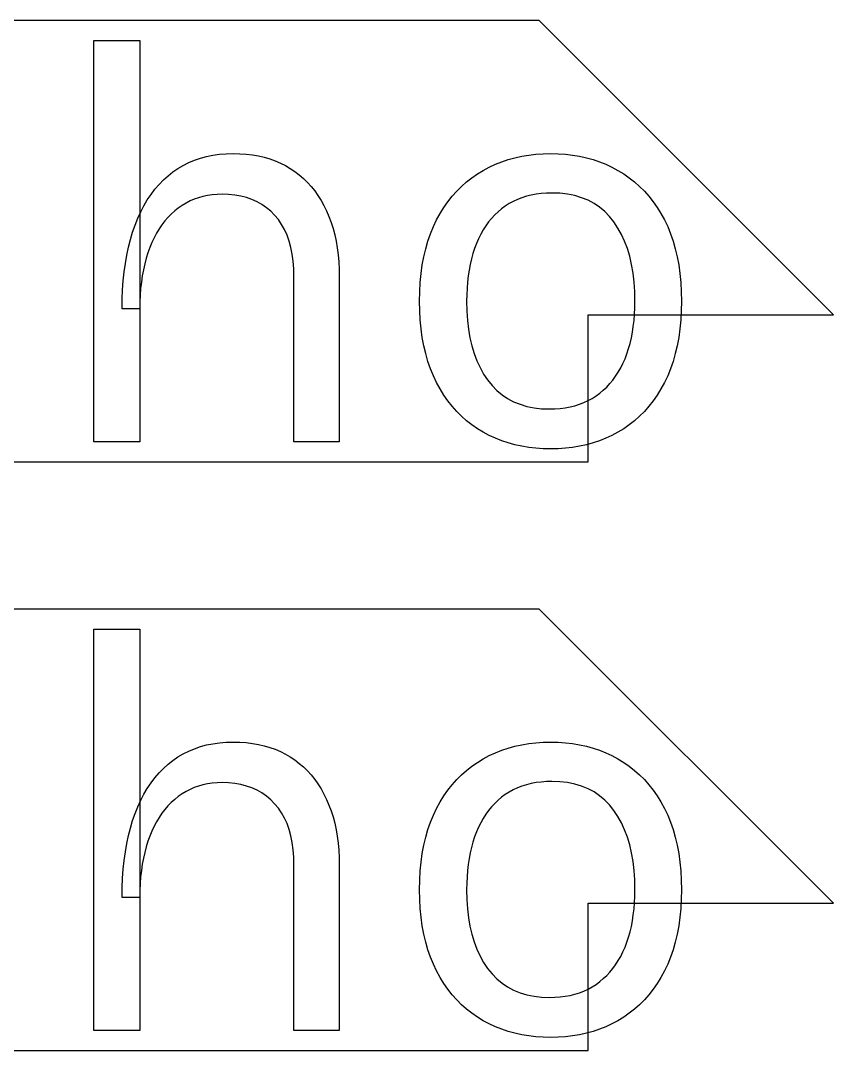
# Model space of a CAD drawing. Header units: millimetres. Extents: x 0 to 253, y 0 to 243.
# Drawn here: x 77.42 to 94, y 137 to 158 of the extents above; entities that cross this region are included whole.
import ezdxf

# ---------------------------------------------------------------- set-up
doc = ezdxf.new("R2010")
doc.units = ezdxf.units.MM
doc.layers.get('0').update_dxf_attribs({"linetype": 'CONTINUOUS'})

msp = doc.modelspace()

# ---------------------------------------------------------------- linework, layer by layer
for p, q in [((88, 158), (6, 158)), ((94, 152), (88, 158)), ((78.917, 149.408), (78.917, 157.592)), ((78.917, 157.592), (79.853, 157.592)), ((79.853, 157.592), (79.853, 149.408)), ((80.969, 155.153), (81.09, 155.194)), ((81.09, 155.194), (81.215, 155.228)), ((81.215, 155.228), (81.345, 155.254)), ((81.345, 155.254), (81.479, 155.273)), ((81.479, 155.273), (81.618, 155.284)), ((81.618, 155.284), (81.761, 155.288)), ((81.761, 155.288), (81.761, 155.288)), ((81.761, 155.288), (81.895, 155.285)), ((81.895, 155.285), (82.024, 155.276)), ((82.024, 155.276), (82.15, 155.261)), ((82.15, 155.261), (82.272, 155.24)), ((82.272, 155.24), (82.39, 155.212)), ((82.39, 155.212), (82.504, 155.179)), ((87.368, 155.165), (87.504, 155.202)), ((87.504, 155.202), (87.643, 155.233)), ((87.643, 155.233), (87.786, 155.257)), ((87.786, 155.257), (87.932, 155.274)), ((87.932, 155.274), (88.082, 155.285)), ((88.082, 155.285), (88.235, 155.288)), ((88.235, 155.288), (88.235, 155.288)), ((88.235, 155.288), (88.387, 155.285)), ((88.387, 155.285), (88.536, 155.274)), ((88.536, 155.274), (88.681, 155.257)), ((88.681, 155.257), (88.823, 155.233)), ((88.823, 155.233), (88.962, 155.202)), ((88.962, 155.202), (89.097, 155.165)), ((80.528, 154.913), (80.632, 154.984)), ((80.632, 154.984), (80.74, 155.048)), ((80.74, 155.048), (80.852, 155.104)), ((80.852, 155.104), (80.969, 155.153)), ((82.504, 155.179), (82.615, 155.14)), ((82.615, 155.14), (82.721, 155.094)), ((82.721, 155.094), (82.823, 155.043)), ((82.823, 155.043), (82.922, 154.985)), ((82.922, 154.985), (83.016, 154.922)), ((86.858, 154.946), (86.98, 155.011)), ((86.98, 155.011), (87.106, 155.069)), ((87.106, 155.069), (87.235, 155.12)), ((87.235, 155.12), (87.368, 155.165)), ((89.097, 155.165), (89.229, 155.12)), ((89.229, 155.12), (89.358, 155.069)), ((89.358, 155.069), (89.484, 155.011)), ((89.484, 155.011), (89.606, 154.946)), ((80.335, 154.75), (80.429, 154.835)), ((80.429, 154.835), (80.528, 154.913)), ((83.016, 154.922), (83.106, 154.853)), ((83.106, 154.853), (83.192, 154.78)), ((83.192, 154.78), (83.272, 154.701)), ((86.519, 154.711), (86.627, 154.796)), ((86.627, 154.796), (86.74, 154.874)), ((86.74, 154.874), (86.858, 154.946)), ((89.606, 154.946), (89.724, 154.874)), ((89.724, 154.874), (89.837, 154.796)), ((89.837, 154.796), (89.945, 154.711)), ((80.082, 154.455), (80.161, 154.56)), ((80.161, 154.56), (80.246, 154.658)), ((80.246, 154.658), (80.335, 154.75)), ((83.272, 154.701), (83.349, 154.617)), ((83.349, 154.617), (83.421, 154.527)), ((86.319, 154.522), (86.416, 154.62)), ((86.416, 154.62), (86.519, 154.711)), ((89.945, 154.711), (90.047, 154.62)), ((90.047, 154.62), (90.144, 154.522)), ((80.007, 154.343), (80.082, 154.455)), ((80.963, 154.358), (80.878, 154.322)), ((81.052, 154.389), (80.963, 154.358)), ((81.142, 154.415), (81.052, 154.389)), ((81.236, 154.435), (81.142, 154.415)), ((81.332, 154.449), (81.236, 154.435)), ((81.431, 154.457), (81.332, 154.449)), ((81.533, 154.46), (81.431, 154.457)), ((81.666, 154.456), (81.533, 154.46)), ((81.533, 154.46), (81.533, 154.46)), ((81.793, 154.443), (81.666, 154.456)), ((81.914, 154.421), (81.793, 154.443)), ((82.03, 154.391), (81.914, 154.421)), ((82.14, 154.353), (82.03, 154.391)), ((82.244, 154.306), (82.14, 154.353)), ((83.421, 154.527), (83.488, 154.433)), ((83.488, 154.433), (83.551, 154.333)), ((86.139, 154.307), (86.226, 154.418)), ((86.226, 154.418), (86.319, 154.522)), ((87.556, 154.353), (87.47, 154.313)), ((87.646, 154.388), (87.556, 154.353)), ((87.739, 154.417), (87.646, 154.388)), ((87.836, 154.441), (87.739, 154.417)), ((87.937, 154.46), (87.836, 154.441)), ((88.04, 154.473), (87.937, 154.46)), ((88.148, 154.481), (88.04, 154.473)), ((88.259, 154.484), (88.148, 154.481)), ((88.423, 154.478), (88.259, 154.484)), ((88.259, 154.484), (88.259, 154.484)), ((88.578, 154.46), (88.423, 154.478)), ((88.726, 154.431), (88.578, 154.46)), ((88.865, 154.389), (88.726, 154.431)), ((88.996, 154.336), (88.865, 154.389)), ((90.144, 154.522), (90.237, 154.418)), ((90.237, 154.418), (90.324, 154.307)), ((79.872, 154.1), (79.937, 154.225)), ((79.937, 154.225), (80.007, 154.343)), ((80.639, 154.178), (80.565, 154.119)), ((80.716, 154.232), (80.639, 154.178)), ((80.796, 154.28), (80.716, 154.232)), ((80.878, 154.322), (80.796, 154.28)), ((82.343, 154.25), (82.244, 154.306)), ((82.435, 154.185), (82.343, 154.25)), ((82.523, 154.113), (82.435, 154.185)), ((83.551, 154.333), (83.609, 154.228)), ((83.609, 154.228), (83.663, 154.118)), ((85.979, 154.066), (86.056, 154.19)), ((86.056, 154.19), (86.139, 154.307)), ((87.232, 154.161), (87.161, 154.101)), ((87.308, 154.217), (87.232, 154.161)), ((87.387, 154.268), (87.308, 154.217)), ((87.47, 154.313), (87.387, 154.268)), ((89.118, 154.271), (88.996, 154.336)), ((89.232, 154.194), (89.118, 154.271)), ((89.338, 154.106), (89.232, 154.194)), ((90.324, 154.307), (90.406, 154.19)), ((90.406, 154.19), (90.482, 154.066)), ((79.757, 153.83), (79.812, 153.968)), ((79.812, 153.968), (79.872, 154.1)), ((80.428, 153.987), (80.364, 153.914)), ((80.495, 154.055), (80.428, 153.987)), ((80.565, 154.119), (80.495, 154.055)), ((82.604, 154.031), (82.523, 154.113)), ((82.679, 153.941), (82.604, 154.031)), ((82.745, 153.844), (82.679, 153.941)), ((83.663, 154.118), (83.712, 154.003)), ((83.712, 154.003), (83.756, 153.884)), ((85.841, 153.798), (85.907, 153.935)), ((85.907, 153.935), (85.979, 154.066)), ((87.028, 153.967), (86.968, 153.893)), ((87.093, 154.036), (87.028, 153.967)), ((87.161, 154.101), (87.093, 154.036)), ((89.436, 154.005), (89.338, 154.106)), ((89.525, 153.893), (89.436, 154.005)), ((90.482, 154.066), (90.554, 153.935)), ((90.554, 153.935), (90.62, 153.798)), ((79.707, 153.685), (79.757, 153.83)), ((80.248, 153.752), (80.195, 153.664)), ((80.304, 153.835), (80.248, 153.752)), ((80.364, 153.914), (80.304, 153.835)), ((82.804, 153.738), (82.745, 153.844)), ((82.856, 153.625), (82.804, 153.738)), ((83.756, 153.884), (83.795, 153.761)), ((83.795, 153.761), (83.828, 153.633)), ((85.782, 153.655), (85.841, 153.798)), ((86.857, 153.731), (86.808, 153.644)), ((86.911, 153.815), (86.857, 153.731)), ((86.968, 153.893), (86.911, 153.815)), ((89.606, 153.77), (89.525, 153.893)), ((89.678, 153.639), (89.606, 153.77)), ((90.62, 153.798), (90.678, 153.655)), ((79.622, 153.379), (79.662, 153.535)), ((79.662, 153.535), (79.707, 153.685)), ((80.146, 153.571), (80.1, 153.474)), ((80.195, 153.664), (80.146, 153.571)), ((82.899, 153.504), (82.856, 153.625)), ((83.828, 153.633), (83.856, 153.501)), ((85.73, 153.505), (85.782, 153.655)), ((86.762, 153.552), (86.72, 153.455)), ((86.808, 153.644), (86.762, 153.552)), ((89.742, 153.499), (89.678, 153.639)), ((90.678, 153.655), (90.73, 153.505)), ((79.588, 153.217), (79.622, 153.379)), ((80.057, 153.371), (80.018, 153.264)), ((80.1, 153.474), (80.057, 153.371)), ((82.934, 153.375), (82.899, 153.504)), ((82.962, 153.238), (82.934, 153.375)), ((83.856, 153.501), (83.88, 153.366)), ((83.88, 153.366), (83.898, 153.226)), ((85.646, 153.186), (85.684, 153.348)), ((85.684, 153.348), (85.73, 153.505)), ((86.682, 153.354), (86.648, 153.249)), ((86.72, 153.455), (86.682, 153.354)), ((89.798, 153.351), (89.742, 153.499)), ((89.845, 153.193), (89.798, 153.351)), ((90.73, 153.505), (90.775, 153.348)), ((90.775, 153.348), (90.813, 153.186)), ((79.559, 153.048), (79.588, 153.217)), ((79.984, 153.153), (79.953, 153.038)), ((80.018, 153.264), (79.984, 153.153)), ((82.981, 153.093), (82.962, 153.238)), ((82.993, 152.94), (82.981, 153.093)), ((83.898, 153.226), (83.911, 153.081)), ((85.615, 153.017), (85.646, 153.186)), ((86.617, 153.141), (86.591, 153.029)), ((86.648, 153.249), (86.617, 153.141)), ((89.883, 153.027), (89.845, 153.193)), ((90.813, 153.186), (90.844, 153.017)), ((79.535, 152.875), (79.559, 153.048)), ((79.926, 152.919), (79.904, 152.796)), ((79.953, 153.038), (79.926, 152.919)), ((82.997, 152.78), (82.993, 152.94)), ((83.911, 153.081), (83.918, 152.933)), ((83.918, 152.933), (83.921, 152.78)), ((85.59, 152.841), (85.615, 153.017)), ((86.569, 152.913), (86.551, 152.793)), ((86.591, 153.029), (86.569, 152.913)), ((89.913, 152.852), (89.883, 153.027)), ((90.844, 153.017), (90.868, 152.841)), ((79.504, 152.509), (79.517, 152.695)), ((79.517, 152.695), (79.535, 152.875)), ((79.904, 152.796), (79.886, 152.669)), ((82.997, 149.408), (82.997, 152.78)), ((83.921, 152.78), (83.921, 152.78)), ((83.921, 152.78), (83.921, 149.408)), ((85.573, 152.659), (85.59, 152.841)), ((86.551, 152.793), (86.537, 152.669)), ((89.934, 152.669), (89.913, 152.852)), ((90.868, 152.841), (90.885, 152.659)), ((79.496, 152.317), (79.504, 152.509)), ((79.871, 152.538), (79.861, 152.402)), ((79.886, 152.669), (79.871, 152.538)), ((85.559, 152.276), (85.562, 152.471)), ((85.562, 152.471), (85.573, 152.659)), ((86.527, 152.542), (86.521, 152.411)), ((86.537, 152.669), (86.527, 152.542)), ((89.947, 152.477), (89.934, 152.669)), ((89.951, 152.276), (89.947, 152.477)), ((90.885, 152.659), (90.896, 152.471)), ((90.896, 152.471), (90.899, 152.276)), ((79.493, 152.12), (79.496, 152.317)), ((79.855, 152.263), (79.853, 152.12)), ((79.861, 152.402), (79.855, 152.263)), ((85.562, 152.082), (85.559, 152.276)), ((85.559, 152.276), (85.559, 152.276)), ((86.521, 152.411), (86.519, 152.276)), ((86.519, 152.276), (86.519, 152.276)), ((86.519, 152.276), (86.523, 152.077)), ((89.949, 152.142), (89.951, 152.276)), ((89.951, 152.276), (89.951, 152.276)), ((90.899, 152.276), (90.896, 152.082)), ((90.899, 152.276), (90.899, 152.276)), ((79.853, 152.12), (79.493, 152.12)), ((79.853, 152.12), (79.853, 152.12)), ((85.573, 151.895), (85.562, 152.082)), ((86.523, 152.077), (86.536, 151.887)), ((89.943, 152.012), (89.949, 152.142)), ((90.896, 152.082), (90.885, 151.895)), ((85.59, 151.714), (85.573, 151.895)), ((86.536, 151.887), (86.558, 151.706)), ((89, 149), (89, 152)), ((89, 152), (94, 152)), ((89.919, 151.763), (89.933, 151.886)), ((89.933, 151.886), (89.943, 152.012)), ((90.885, 151.895), (90.868, 151.714)), ((85.615, 151.539), (85.59, 151.714)), ((86.558, 151.706), (86.588, 151.532)), ((89.879, 151.529), (89.901, 151.644)), ((89.901, 151.644), (89.919, 151.763)), ((90.868, 151.714), (90.844, 151.539)), ((85.646, 151.37), (85.615, 151.539)), ((86.588, 151.532), (86.626, 151.368)), ((89.822, 151.31), (89.853, 151.418)), ((89.853, 151.418), (89.879, 151.529)), ((90.844, 151.539), (90.813, 151.37)), ((85.684, 151.208), (85.646, 151.37)), ((85.73, 151.051), (85.684, 151.208)), ((86.626, 151.368), (86.673, 151.211)), ((86.673, 151.211), (86.729, 151.064)), ((89.75, 151.106), (89.788, 151.206)), ((89.788, 151.206), (89.822, 151.31)), ((90.775, 151.208), (90.73, 151.051)), ((90.813, 151.37), (90.775, 151.208)), ((85.782, 150.901), (85.73, 151.051)), ((86.729, 151.064), (86.794, 150.924)), ((89.662, 150.918), (89.708, 151.01)), ((89.708, 151.01), (89.75, 151.106)), ((90.73, 151.051), (90.678, 150.901)), ((85.841, 150.758), (85.782, 150.901)), ((86.794, 150.924), (86.866, 150.793)), ((86.866, 150.793), (86.948, 150.671)), ((89.559, 150.748), (89.612, 150.831)), ((89.612, 150.831), (89.662, 150.918)), ((90.678, 150.901), (90.62, 150.758)), ((85.907, 150.62), (85.841, 150.758)), ((85.979, 150.489), (85.907, 150.62)), ((86.948, 150.671), (87.038, 150.559)), ((89.376, 150.527), (89.441, 150.597)), ((89.441, 150.597), (89.502, 150.67)), ((89.502, 150.67), (89.559, 150.748)), ((90.554, 150.62), (90.482, 150.489)), ((90.62, 150.758), (90.554, 150.62)), ((86.056, 150.364), (85.979, 150.489)), ((86.139, 150.246), (86.056, 150.364)), ((87.038, 150.559), (87.136, 150.458)), ((87.136, 150.458), (87.242, 150.37)), ((87.242, 150.37), (87.356, 150.293)), ((89.159, 150.347), (89.235, 150.403)), ((89.235, 150.403), (89.307, 150.463)), ((89.307, 150.463), (89.376, 150.527)), ((90.406, 150.364), (90.324, 150.246)), ((90.482, 150.489), (90.406, 150.364)), ((86.226, 150.135), (86.139, 150.246)), ((87.356, 150.293), (87.478, 150.228)), ((87.478, 150.228), (87.609, 150.175)), ((87.609, 150.175), (87.747, 150.133)), ((88.727, 150.147), (88.82, 150.176)), ((88.82, 150.176), (88.91, 150.211)), ((88.91, 150.211), (88.996, 150.251)), ((88.996, 150.251), (89.079, 150.296)), ((89.079, 150.296), (89.159, 150.347)), ((90.324, 150.246), (90.237, 150.135)), ((86.319, 150.03), (86.226, 150.135)), ((86.416, 149.932), (86.319, 150.03)), ((87.747, 150.133), (87.894, 150.104)), ((87.894, 150.104), (88.048, 150.086)), ((88.048, 150.086), (88.211, 150.08)), ((88.211, 150.08), (88.321, 150.083)), ((88.211, 150.08), (88.211, 150.08)), ((88.211, 150.08), (88.211, 150.08)), ((88.321, 150.083), (88.427, 150.091)), ((88.427, 150.091), (88.531, 150.104)), ((88.531, 150.104), (88.631, 150.123)), ((88.631, 150.123), (88.727, 150.147)), ((90.145, 150.03), (90.047, 149.932)), ((90.237, 150.135), (90.145, 150.03)), ((86.519, 149.841), (86.416, 149.932)), ((86.627, 149.756), (86.519, 149.841)), ((86.74, 149.678), (86.627, 149.756)), ((89.837, 149.756), (89.724, 149.678)), ((89.945, 149.841), (89.837, 149.756)), ((90.047, 149.932), (89.945, 149.841)), ((86.858, 149.606), (86.74, 149.678)), ((86.98, 149.541), (86.858, 149.606)), ((87.106, 149.483), (86.98, 149.541)), ((89.484, 149.541), (89.358, 149.483)), ((89.606, 149.606), (89.484, 149.541)), ((89.724, 149.678), (89.606, 149.606)), ((79.853, 149.408), (78.917, 149.408)), ((79.853, 149.408), (79.853, 149.408)), ((83.921, 149.408), (82.997, 149.408)), ((83.921, 149.408), (83.921, 149.408)), ((87.235, 149.432), (87.106, 149.483)), ((87.368, 149.387), (87.235, 149.432)), ((87.504, 149.35), (87.368, 149.387)), ((87.643, 149.319), (87.504, 149.35)), ((87.786, 149.295), (87.643, 149.319)), ((88.823, 149.319), (88.681, 149.295)), ((88.962, 149.35), (88.823, 149.319)), ((89.097, 149.387), (88.962, 149.35)), ((89.229, 149.432), (89.097, 149.387)), ((89.358, 149.483), (89.229, 149.432)), ((87.932, 149.278), (87.786, 149.295)), ((88.082, 149.267), (87.932, 149.278)), ((88.235, 149.264), (88.082, 149.267)), ((88.387, 149.267), (88.235, 149.264)), ((88.235, 149.264), (88.235, 149.264)), ((88.235, 149.264), (88.235, 149.264)), ((88.536, 149.278), (88.387, 149.267)), ((88.681, 149.295), (88.536, 149.278)), ((77, 149), (89, 149)), ((88, 146), (6, 146)), ((94, 140), (88, 146)), ((78.917, 137.408), (78.917, 145.592)), ((78.917, 145.592), (79.853, 145.592)), ((79.853, 145.592), (79.853, 137.408)), ((81.09, 143.194), (81.215, 143.228)), ((81.215, 143.228), (81.345, 143.254)), ((81.345, 143.254), (81.479, 143.273)), ((81.479, 143.273), (81.618, 143.284)), ((81.618, 143.284), (81.761, 143.288)), ((81.761, 143.288), (81.761, 143.288)), ((81.761, 143.288), (81.895, 143.285)), ((81.895, 143.285), (82.024, 143.276)), ((82.024, 143.276), (82.15, 143.261)), ((82.15, 143.261), (82.272, 143.24)), ((82.272, 143.24), (82.39, 143.212)), ((87.504, 143.202), (87.643, 143.233)), ((87.643, 143.233), (87.786, 143.257)), ((87.786, 143.257), (87.932, 143.274)), ((87.932, 143.274), (88.082, 143.285)), ((88.082, 143.285), (88.235, 143.288)), ((88.235, 143.288), (88.235, 143.288)), ((88.235, 143.288), (88.387, 143.285)), ((88.387, 143.285), (88.536, 143.274)), ((88.536, 143.274), (88.681, 143.257)), ((88.681, 143.257), (88.823, 143.233)), ((88.823, 143.233), (88.962, 143.202)), ((80.632, 142.984), (80.74, 143.048)), ((80.74, 143.048), (80.852, 143.104)), ((80.852, 143.104), (80.969, 143.153)), ((80.969, 143.153), (81.09, 143.194)), ((82.39, 143.212), (82.504, 143.179)), ((82.504, 143.179), (82.615, 143.14)), ((82.615, 143.14), (82.721, 143.094)), ((82.721, 143.094), (82.823, 143.043)), ((82.823, 143.043), (82.922, 142.985)), ((86.858, 142.946), (86.98, 143.011)), ((86.98, 143.011), (87.106, 143.069)), ((87.106, 143.069), (87.235, 143.12)), ((87.235, 143.12), (87.368, 143.165)), ((87.368, 143.165), (87.504, 143.202)), ((88.962, 143.202), (89.097, 143.165)), ((89.097, 143.165), (89.229, 143.12)), ((89.229, 143.12), (89.358, 143.069)), ((89.358, 143.069), (89.484, 143.011)), ((89.484, 143.011), (89.606, 142.946)), ((80.335, 142.75), (80.429, 142.835)), ((80.429, 142.835), (80.528, 142.913)), ((80.528, 142.913), (80.632, 142.984)), ((82.922, 142.985), (83.016, 142.922)), ((83.016, 142.922), (83.106, 142.853)), ((83.106, 142.853), (83.192, 142.78)), ((86.627, 142.796), (86.74, 142.874)), ((86.74, 142.874), (86.858, 142.946)), ((89.606, 142.946), (89.724, 142.874)), ((89.724, 142.874), (89.837, 142.796)), ((80.161, 142.56), (80.246, 142.658)), ((80.246, 142.658), (80.335, 142.75)), ((83.192, 142.78), (83.272, 142.701)), ((83.272, 142.701), (83.349, 142.617)), ((83.349, 142.617), (83.421, 142.527)), ((86.319, 142.522), (86.416, 142.62)), ((86.416, 142.62), (86.519, 142.711)), ((86.519, 142.711), (86.627, 142.796)), ((89.837, 142.796), (89.945, 142.711)), ((89.945, 142.711), (90.047, 142.62)), ((90.047, 142.62), (90.144, 142.522)), ((80.007, 142.343), (80.082, 142.455)), ((80.082, 142.455), (80.161, 142.56)), ((81.052, 142.389), (80.963, 142.358)), ((81.142, 142.415), (81.052, 142.389)), ((81.236, 142.435), (81.142, 142.415)), ((81.332, 142.449), (81.236, 142.435)), ((81.431, 142.457), (81.332, 142.449)), ((81.533, 142.46), (81.431, 142.457)), ((81.666, 142.456), (81.533, 142.46)), ((81.533, 142.46), (81.533, 142.46)), ((81.793, 142.443), (81.666, 142.456)), ((81.914, 142.421), (81.793, 142.443)), ((82.03, 142.391), (81.914, 142.421)), ((82.14, 142.353), (82.03, 142.391)), ((83.421, 142.527), (83.488, 142.433)), ((83.488, 142.433), (83.551, 142.333)), ((86.139, 142.307), (86.226, 142.418)), ((86.226, 142.418), (86.319, 142.522)), ((87.646, 142.388), (87.556, 142.353)), ((87.739, 142.417), (87.646, 142.388)), ((87.836, 142.441), (87.739, 142.417)), ((87.937, 142.46), (87.836, 142.441)), ((88.04, 142.473), (87.937, 142.46)), ((88.148, 142.481), (88.04, 142.473)), ((88.259, 142.484), (88.148, 142.481)), ((88.423, 142.478), (88.259, 142.484)), ((88.259, 142.484), (88.259, 142.484)), ((88.578, 142.46), (88.423, 142.478)), ((88.726, 142.431), (88.578, 142.46)), ((88.865, 142.389), (88.726, 142.431)), ((88.996, 142.336), (88.865, 142.389)), ((90.144, 142.522), (90.237, 142.418)), ((90.237, 142.418), (90.324, 142.307)), ((79.872, 142.1), (79.937, 142.225)), ((79.937, 142.225), (80.007, 142.343)), ((80.639, 142.178), (80.565, 142.119)), ((80.716, 142.232), (80.639, 142.178)), ((80.796, 142.28), (80.716, 142.232)), ((80.878, 142.322), (80.796, 142.28)), ((80.963, 142.358), (80.878, 142.322)), ((82.244, 142.306), (82.14, 142.353)), ((82.343, 142.25), (82.244, 142.306)), ((82.435, 142.185), (82.343, 142.25)), ((82.523, 142.113), (82.435, 142.185)), ((83.551, 142.333), (83.609, 142.228)), ((83.609, 142.228), (83.663, 142.118)), ((85.979, 142.066), (86.056, 142.19)), ((86.056, 142.19), (86.139, 142.307)), ((87.308, 142.217), (87.232, 142.161)), ((87.387, 142.268), (87.308, 142.217)), ((87.47, 142.313), (87.387, 142.268)), ((87.556, 142.353), (87.47, 142.313)), ((89.118, 142.271), (88.996, 142.336)), ((89.232, 142.194), (89.118, 142.271)), ((89.338, 142.106), (89.232, 142.194)), ((90.324, 142.307), (90.406, 142.19)), ((90.406, 142.19), (90.482, 142.066)), ((79.757, 141.83), (79.812, 141.968)), ((79.812, 141.968), (79.872, 142.1)), ((80.428, 141.987), (80.364, 141.914)), ((80.495, 142.055), (80.428, 141.987)), ((80.565, 142.119), (80.495, 142.055)), ((82.604, 142.031), (82.523, 142.113)), ((82.679, 141.941), (82.604, 142.031)), ((83.663, 142.118), (83.712, 142.003)), ((83.712, 142.003), (83.756, 141.884)), ((85.907, 141.935), (85.979, 142.066)), ((87.028, 141.967), (86.968, 141.893)), ((87.093, 142.036), (87.028, 141.967)), ((87.161, 142.101), (87.093, 142.036)), ((87.232, 142.161), (87.161, 142.101)), ((89.436, 142.005), (89.338, 142.106)), ((89.525, 141.893), (89.436, 142.005)), ((90.482, 142.066), (90.554, 141.935)), ((79.707, 141.685), (79.757, 141.83)), ((80.248, 141.752), (80.195, 141.664)), ((80.304, 141.835), (80.248, 141.752)), ((80.364, 141.914), (80.304, 141.835)), ((82.745, 141.844), (82.679, 141.941)), ((82.804, 141.738), (82.745, 141.844)), ((83.756, 141.884), (83.795, 141.761)), ((83.795, 141.761), (83.828, 141.633)), ((85.782, 141.655), (85.841, 141.798)), ((85.841, 141.798), (85.907, 141.935)), ((86.911, 141.815), (86.857, 141.731)), ((86.968, 141.893), (86.911, 141.815)), ((89.606, 141.77), (89.525, 141.893)), ((89.678, 141.639), (89.606, 141.77)), ((90.554, 141.935), (90.62, 141.798)), ((90.62, 141.798), (90.678, 141.655)), ((79.662, 141.535), (79.707, 141.685)), ((80.146, 141.571), (80.1, 141.474)), ((80.195, 141.664), (80.146, 141.571)), ((82.856, 141.625), (82.804, 141.738)), ((82.899, 141.504), (82.856, 141.625)), ((83.828, 141.633), (83.856, 141.501)), ((85.73, 141.505), (85.782, 141.655)), ((86.762, 141.552), (86.72, 141.455)), ((86.808, 141.644), (86.762, 141.552)), ((86.857, 141.731), (86.808, 141.644)), ((89.742, 141.499), (89.678, 141.639)), ((90.678, 141.655), (90.73, 141.505)), ((79.588, 141.217), (79.622, 141.379)), ((79.622, 141.379), (79.662, 141.535)), ((80.057, 141.371), (80.018, 141.264)), ((80.1, 141.474), (80.057, 141.371)), ((82.934, 141.375), (82.899, 141.504)), ((82.962, 141.238), (82.934, 141.375)), ((83.856, 141.501), (83.88, 141.366)), ((83.88, 141.366), (83.898, 141.226)), ((85.646, 141.186), (85.684, 141.348)), ((85.684, 141.348), (85.73, 141.505)), ((86.682, 141.354), (86.648, 141.249)), ((86.72, 141.455), (86.682, 141.354)), ((89.798, 141.351), (89.742, 141.499)), ((89.845, 141.193), (89.798, 141.351)), ((90.73, 141.505), (90.775, 141.348)), ((90.775, 141.348), (90.813, 141.186)), ((79.559, 141.048), (79.588, 141.217)), ((79.984, 141.153), (79.953, 141.038)), ((80.018, 141.264), (79.984, 141.153)), ((82.981, 141.093), (82.962, 141.238)), ((83.898, 141.226), (83.911, 141.081)), ((85.615, 141.017), (85.646, 141.186)), ((86.617, 141.141), (86.591, 141.029)), ((86.648, 141.249), (86.617, 141.141)), ((89.883, 141.027), (89.845, 141.193)), ((90.813, 141.186), (90.844, 141.017)), ((79.535, 140.875), (79.559, 141.048)), ((79.926, 140.919), (79.904, 140.796)), ((79.953, 141.038), (79.926, 140.919)), ((82.993, 140.94), (82.981, 141.093)), ((82.997, 140.78), (82.993, 140.94)), ((83.911, 141.081), (83.918, 140.933)), ((83.918, 140.933), (83.921, 140.78)), ((85.59, 140.841), (85.615, 141.017)), ((86.569, 140.913), (86.551, 140.793)), ((86.591, 141.029), (86.569, 140.913)), ((89.913, 140.852), (89.883, 141.027)), ((90.844, 141.017), (90.868, 140.841)), ((79.517, 140.695), (79.535, 140.875)), ((79.904, 140.796), (79.886, 140.669)), ((82.997, 137.408), (82.997, 140.78)), ((83.921, 140.78), (83.921, 140.78)), ((83.921, 140.78), (83.921, 137.408)), ((85.573, 140.659), (85.59, 140.841)), ((86.551, 140.793), (86.537, 140.669)), ((89.934, 140.669), (89.913, 140.852)), ((90.868, 140.841), (90.885, 140.659)), ((79.496, 140.317), (79.504, 140.509)), ((79.504, 140.509), (79.517, 140.695)), ((79.871, 140.538), (79.861, 140.402)), ((79.886, 140.669), (79.871, 140.538)), ((85.562, 140.471), (85.573, 140.659)), ((86.527, 140.542), (86.521, 140.411)), ((86.537, 140.669), (86.527, 140.542)), ((89.947, 140.477), (89.934, 140.669)), ((90.885, 140.659), (90.896, 140.471)), ((79.493, 140.12), (79.496, 140.317)), ((79.861, 140.402), (79.855, 140.263)), ((85.559, 140.276), (85.562, 140.471)), ((86.521, 140.411), (86.519, 140.276)), ((89.951, 140.276), (89.947, 140.477)), ((90.896, 140.471), (90.899, 140.276)), ((79.853, 140.12), (79.493, 140.12)), ((79.855, 140.263), (79.853, 140.12)), ((79.853, 140.12), (79.853, 140.12)), ((85.562, 140.082), (85.559, 140.276)), ((85.559, 140.276), (85.559, 140.276)), ((85.573, 139.895), (85.562, 140.082)), ((86.519, 140.276), (86.519, 140.276)), ((86.519, 140.276), (86.523, 140.077)), ((86.523, 140.077), (86.536, 139.887)), ((89.943, 140.012), (89.949, 140.142)), ((89.949, 140.142), (89.951, 140.276)), ((89.951, 140.276), (89.951, 140.276)), ((90.896, 140.082), (90.885, 139.895)), ((90.899, 140.276), (90.896, 140.082)), ((90.899, 140.276), (90.899, 140.276)), ((85.59, 139.714), (85.573, 139.895)), ((86.536, 139.887), (86.558, 139.706)), ((89, 137), (89, 140)), ((89, 140), (94, 140)), ((89.919, 139.763), (89.933, 139.886)), ((89.933, 139.886), (89.943, 140.012)), ((90.885, 139.895), (90.868, 139.714)), ((85.615, 139.539), (85.59, 139.714)), ((86.558, 139.706), (86.588, 139.532)), ((89.901, 139.644), (89.919, 139.763)), ((90.868, 139.714), (90.844, 139.539)), ((85.646, 139.37), (85.615, 139.539)), ((86.588, 139.532), (86.626, 139.368)), ((89.853, 139.418), (89.879, 139.529)), ((89.879, 139.529), (89.901, 139.644)), ((90.844, 139.539), (90.813, 139.37)), ((85.684, 139.208), (85.646, 139.37)), ((86.626, 139.368), (86.673, 139.211)), ((89.788, 139.206), (89.822, 139.31)), ((89.822, 139.31), (89.853, 139.418)), ((90.813, 139.37), (90.775, 139.208)), ((85.73, 139.051), (85.684, 139.208)), ((85.782, 138.901), (85.73, 139.051)), ((86.673, 139.211), (86.729, 139.064)), ((86.729, 139.064), (86.794, 138.924)), ((89.708, 139.01), (89.75, 139.106)), ((89.75, 139.106), (89.788, 139.206)), ((90.73, 139.051), (90.678, 138.901)), ((90.775, 139.208), (90.73, 139.051)), ((85.841, 138.758), (85.782, 138.901)), ((86.794, 138.924), (86.866, 138.793)), ((89.559, 138.748), (89.612, 138.831)), ((89.612, 138.831), (89.662, 138.918)), ((89.662, 138.918), (89.708, 139.01)), ((90.678, 138.901), (90.62, 138.758)), ((85.907, 138.62), (85.841, 138.758)), ((85.979, 138.489), (85.907, 138.62)), ((86.866, 138.793), (86.948, 138.671)), ((86.948, 138.671), (87.038, 138.559)), ((89.441, 138.597), (89.502, 138.67)), ((89.502, 138.67), (89.559, 138.748)), ((90.554, 138.62), (90.482, 138.489)), ((90.62, 138.758), (90.554, 138.62)), ((86.056, 138.364), (85.979, 138.489)), ((87.038, 138.559), (87.136, 138.458)), ((87.136, 138.458), (87.242, 138.37)), ((89.159, 138.347), (89.235, 138.403)), ((89.235, 138.403), (89.307, 138.463)), ((89.307, 138.463), (89.376, 138.527)), ((89.376, 138.527), (89.441, 138.597)), ((90.482, 138.489), (90.406, 138.364)), ((86.139, 138.246), (86.056, 138.364)), ((86.226, 138.135), (86.139, 138.246)), ((87.242, 138.37), (87.356, 138.293)), ((87.356, 138.293), (87.478, 138.228)), ((87.478, 138.228), (87.609, 138.175)), ((88.82, 138.176), (88.91, 138.211)), ((88.91, 138.211), (88.996, 138.251)), ((88.996, 138.251), (89.079, 138.296)), ((89.079, 138.296), (89.159, 138.347)), ((90.324, 138.246), (90.237, 138.135)), ((90.406, 138.364), (90.324, 138.246)), ((86.319, 138.03), (86.226, 138.135)), ((86.416, 137.932), (86.319, 138.03)), ((87.609, 138.175), (87.747, 138.133)), ((87.747, 138.133), (87.894, 138.104)), ((87.894, 138.104), (88.048, 138.086)), ((88.048, 138.086), (88.211, 138.08)), ((88.211, 138.08), (88.321, 138.083)), ((88.211, 138.08), (88.211, 138.08)), ((88.211, 138.08), (88.211, 138.08)), ((88.321, 138.083), (88.427, 138.091)), ((88.427, 138.091), (88.531, 138.104)), ((88.531, 138.104), (88.631, 138.123)), ((88.631, 138.123), (88.727, 138.147)), ((88.727, 138.147), (88.82, 138.176)), ((90.145, 138.03), (90.047, 137.932)), ((90.237, 138.135), (90.145, 138.03)), ((86.519, 137.841), (86.416, 137.932)), ((86.627, 137.756), (86.519, 137.841)), ((89.945, 137.841), (89.837, 137.756)), ((90.047, 137.932), (89.945, 137.841)), ((86.74, 137.678), (86.627, 137.756)), ((86.858, 137.606), (86.74, 137.678)), ((86.98, 137.541), (86.858, 137.606)), ((89.606, 137.606), (89.484, 137.541)), ((89.724, 137.678), (89.606, 137.606)), ((89.837, 137.756), (89.724, 137.678)), ((79.853, 137.408), (78.917, 137.408)), ((79.853, 137.408), (79.853, 137.408)), ((83.921, 137.408), (82.997, 137.408)), ((83.921, 137.408), (83.921, 137.408)), ((87.106, 137.483), (86.98, 137.541)), ((87.235, 137.432), (87.106, 137.483)), ((87.368, 137.387), (87.235, 137.432)), ((87.504, 137.35), (87.368, 137.387)), ((87.643, 137.319), (87.504, 137.35)), ((88.962, 137.35), (88.823, 137.319)), ((89.097, 137.387), (88.962, 137.35)), ((89.229, 137.432), (89.097, 137.387)), ((89.358, 137.483), (89.229, 137.432)), ((89.484, 137.541), (89.358, 137.483)), ((87.786, 137.295), (87.643, 137.319)), ((87.932, 137.278), (87.786, 137.295)), ((88.082, 137.267), (87.932, 137.278)), ((88.235, 137.264), (88.082, 137.267)), ((88.387, 137.267), (88.235, 137.264)), ((88.235, 137.264), (88.235, 137.264)), ((88.235, 137.264), (88.235, 137.264)), ((88.536, 137.278), (88.387, 137.267)), ((88.681, 137.295), (88.536, 137.278)), ((88.823, 137.319), (88.681, 137.295)), ((77, 137), (89, 137))]:
    msp.add_line(p, q)

doc.saveas('drawing.dxf')
